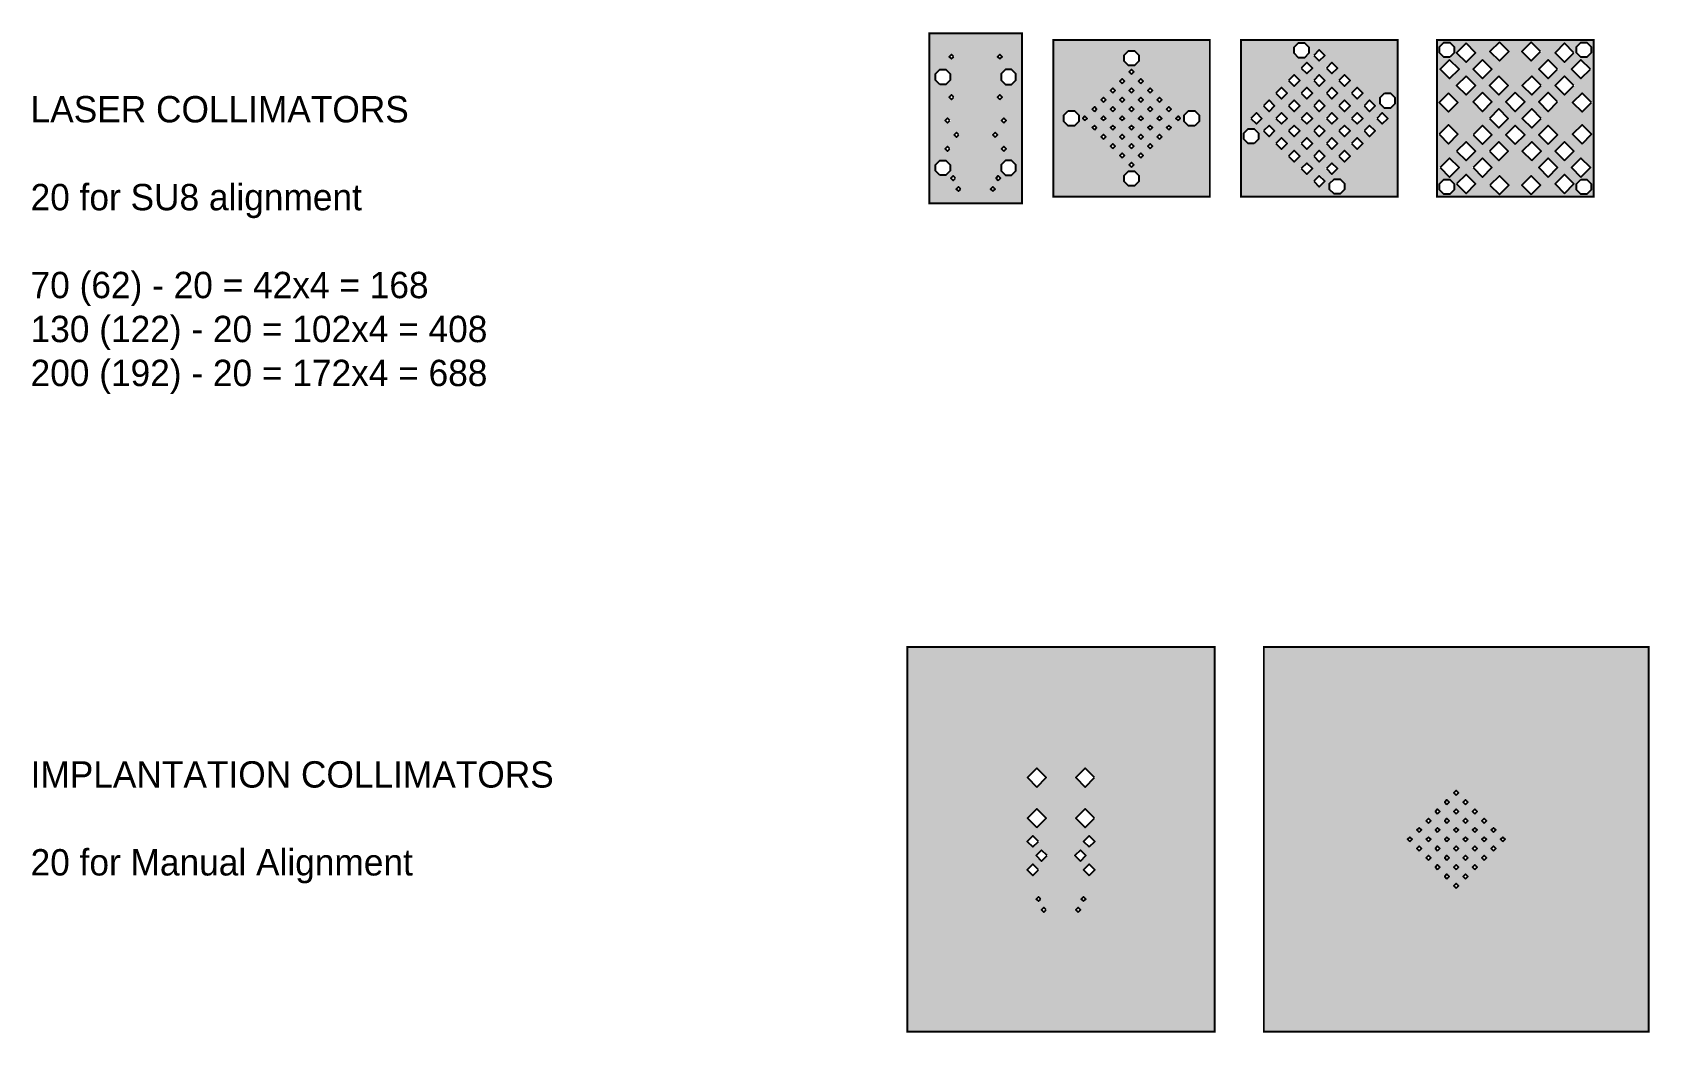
# Model space of a CAD drawing. Extents: x -11195 to 77029, y -42191 to 8336.
# Drawn here: x -11195 to 9713, y -10322 to 2612 of the extents above; entities that cross this region are included whole.
import ezdxf

# ---------------------------------------------------------------- set-up
doc = ezdxf.new("R2010")
doc.units = 13
doc.header["$MEASUREMENT"] = 0
doc.layers.get('0').update_dxf_attribs({"color": 6})
for name, color, linetype in [('L14D0 Au', 2, 'Continuous'), ('L16D0 Col', 254, 'Continuous'), ('L20D0 Key', 8, 'Continuous')]:
    doc.layers.add(name, color=color, linetype=linetype)
doc.styles.get("Standard").update_dxf_attribs({"font": 'lmmono12-regular.otf', "height": 50})

# ---------------------------------------------------------------- blocks, each defined once
blk = doc.blocks.new('SMALLPOST')
at = {"layer": 'L20D0 Key'}
blk.add_lwpolyline([(-39.799, -96.083), (-96.083, -39.799), (-96.083, 39.799), (-39.799, 96.083), (39.799, 96.083), (96.083, 39.799), (96.083, -39.799), (39.799, -96.083)], close=True, dxfattribs=at)
blk = doc.blocks.new('TC.L')
at = {"layer": 'L14D0 Au'}
h = blk.add_hatch(color=256, dxfattribs=at)
h.dxf.hatch_style = 1
h.paths.add_polyline_path([(956, 1897), (912, 1941), (868, 1897), (912, 1853)], flags=16)
h.paths.add_polyline_path([(1007, 705), (963, 749), (919, 705), (963, 661)], flags=16)
h.paths.add_polyline_path([(1007, 1073), (963, 1117), (919, 1073), (963, 1029)], flags=16)
h.paths.add_polyline_path([(956, 1373), (912, 1417), (868, 1373), (912, 1329)], flags=16)
h.paths.add_polyline_path([(894, 889), (850, 933), (806, 889), (850, 845)], flags=16)
h.paths.add_polyline_path([(866, 186), (822, 230), (778, 186), (822, 143)], flags=16)
h.paths.add_polyline_path([(936, 328), (892, 372), (849, 328), (892, 284)], flags=16)
h.paths.add_polyline_path([(288, 1941), (244, 1897), (288, 1853), (332, 1897)], flags=16)
h.paths.add_polyline_path([(237, 749), (193, 705), (237, 661), (281, 705)], flags=16)
h.paths.add_polyline_path([(237, 1117), (193, 1073), (237, 1029), (281, 1073)], flags=16)
h.paths.add_polyline_path([(288, 1417), (244, 1373), (288, 1329), (332, 1373)], flags=16)
h.paths.add_polyline_path([(350, 933), (306, 889), (350, 845), (394, 889)], flags=16)
h.paths.add_polyline_path([(378, 230), (334, 186), (378, 143), (422, 186)], flags=16)
h.paths.add_polyline_path([(308, 372), (264, 328), (308, 284), (351, 328)], flags=16)
h.paths.add_polyline_path([(1130, 416), (1130, 504), (1068, 566), (980, 566), (918, 504), (918, 416), (980, 354), (1068, 354)], flags=16)
h.paths.add_polyline_path([(132, 354), (220, 354), (282, 416), (282, 504), (220, 566), (132, 566), (70, 504), (70, 416)], flags=16)
h.paths.add_polyline_path([(1130, 1591), (1130, 1679), (1068, 1741), (980, 1741), (918, 1679), (918, 1591), (980, 1529), (1068, 1529)], flags=16)
h.paths.add_polyline_path([(132, 1529), (220, 1529), (282, 1591), (282, 1679), (220, 1741), (132, 1741), (70, 1679), (70, 1591)], flags=16)
h.paths.add_polyline_path([(1190, 2190), (1190, 10), (10, 10), (10, 2190)])
at = {"layer": 'L16D0 Col', "const_width": 25}
blk.add_lwpolyline([(0, 2200), (1200, 2200), (1200, 0), (0, 0)], close=True, dxfattribs=at)
at = {"layer": 'L16D0 Col'}
for points in [[(317, 1897), (288, 1927), (258, 1897), (288, 1868)], [(912, 1868), (942, 1897), (912, 1927), (883, 1897)], [(317, 1373), (288, 1403), (258, 1373), (288, 1343)], [(912, 1343), (942, 1373), (912, 1403), (883, 1373)], [(267, 1073), (237, 1102), (207, 1073), (237, 1043)], [(963, 1043), (993, 1073), (963, 1102), (933, 1073)], [(380, 889), (350, 919), (320, 889), (350, 859)], [(850, 859), (880, 889), (850, 919), (820, 889)], [(267, 705), (237, 735), (207, 705), (237, 675)], [(963, 675), (993, 705), (963, 735), (933, 705)], [(337, 328), (308, 357), (278, 328), (308, 298)], [(408, 186), (378, 216), (349, 186), (378, 157)], [(822, 157), (851, 186), (822, 216), (792, 186)], [(892, 298), (922, 328), (892, 357), (863, 328)]]:
    blk.add_lwpolyline(points, close=True, dxfattribs=at)
for p in [(176, 1635), (176, 460)]:
    blk.add_blockref('SMALLPOST', p)
at = {"yscale": -1, "rotation": 180}
for p in [(1024, 1635), (1024, 460)]:
    blk.add_blockref('SMALLPOST', p, dxfattribs=at)
blk = doc.blocks.new('32.70.L')
at = {"layer": 'L14D0 Au'}
h = blk.add_hatch(color=256, dxfattribs=at)
h.dxf.hatch_style = 1
h.paths.add_polyline_path([(1834, 906), (1896, 969), (1896, 1056), (1834, 1119), (1746, 1119), (1684, 1056), (1684, 969), (1746, 906)], flags=16)
h.paths.add_polyline_path([(906, 191), (969, 129), (1056, 129), (1119, 191), (1119, 279), (1056, 341), (969, 341), (906, 279)], flags=16)
h.paths.add_polyline_path([(191, 1119), (129, 1056), (129, 969), (191, 906), (279, 906), (341, 969), (341, 1056), (279, 1119)], flags=16)
h.paths.add_polyline_path([(1119, 1834), (1056, 1896), (969, 1896), (906, 1834), (906, 1746), (969, 1684), (1056, 1684), (1119, 1746)], flags=16)
h.paths.add_polyline_path([(1657, 1012), (1614, 1056), (1570, 1012), (1614, 969)], flags=16)
h.paths.add_polyline_path([(1537, 892), (1493, 936), (1449, 892), (1493, 848)], flags=16)
h.paths.add_polyline_path([(1417, 772), (1373, 816), (1329, 772), (1373, 728)], flags=16)
h.paths.add_polyline_path([(1297, 652), (1253, 696), (1209, 652), (1253, 608)], flags=16)
h.paths.add_polyline_path([(1177, 532), (1133, 576), (1089, 532), (1133, 488)], flags=16)
h.paths.add_polyline_path([(1056, 411), (1012, 455), (969, 411), (1012, 368)], flags=16)
h.paths.add_polyline_path([(1537, 1133), (1493, 1177), (1449, 1133), (1493, 1089)], flags=16)
h.paths.add_polyline_path([(1417, 1012), (1373, 1056), (1329, 1012), (1373, 969)], flags=16)
h.paths.add_polyline_path([(1297, 892), (1253, 936), (1209, 892), (1253, 848)], flags=16)
h.paths.add_polyline_path([(1177, 772), (1133, 816), (1089, 772), (1133, 728)], flags=16)
h.paths.add_polyline_path([(1056, 652), (1012, 696), (969, 652), (1012, 608)], flags=16)
h.paths.add_polyline_path([(936, 532), (892, 576), (848, 532), (892, 488)], flags=16)
h.paths.add_polyline_path([(1417, 1253), (1373, 1297), (1329, 1253), (1373, 1209)], flags=16)
h.paths.add_polyline_path([(1297, 1133), (1253, 1177), (1209, 1133), (1253, 1089)], flags=16)
h.paths.add_polyline_path([(1177, 1012), (1133, 1056), (1089, 1012), (1133, 969)], flags=16)
h.paths.add_polyline_path([(1056, 892), (1012, 936), (969, 892), (1012, 848)], flags=16)
h.paths.add_polyline_path([(936, 772), (892, 816), (848, 772), (892, 728)], flags=16)
h.paths.add_polyline_path([(816, 652), (772, 696), (728, 652), (772, 608)], flags=16)
h.paths.add_polyline_path([(1297, 1373), (1253, 1417), (1209, 1373), (1253, 1329)], flags=16)
h.paths.add_polyline_path([(1177, 1253), (1133, 1297), (1089, 1253), (1133, 1209)], flags=16)
h.paths.add_polyline_path([(1056, 1133), (1012, 1177), (969, 1133), (1012, 1089)], flags=16)
h.paths.add_polyline_path([(936, 1012), (892, 1056), (848, 1012), (892, 969)], flags=16)
h.paths.add_polyline_path([(816, 892), (772, 936), (728, 892), (772, 848)], flags=16)
h.paths.add_polyline_path([(696, 772), (652, 816), (608, 772), (652, 728)], flags=16)
h.paths.add_polyline_path([(1177, 1493), (1133, 1537), (1089, 1493), (1133, 1449)], flags=16)
h.paths.add_polyline_path([(1056, 1373), (1012, 1417), (969, 1373), (1012, 1329)], flags=16)
h.paths.add_polyline_path([(936, 1253), (892, 1297), (848, 1253), (892, 1209)], flags=16)
h.paths.add_polyline_path([(816, 1133), (772, 1177), (728, 1133), (772, 1089)], flags=16)
h.paths.add_polyline_path([(696, 1012), (652, 1056), (608, 1012), (652, 969)], flags=16)
h.paths.add_polyline_path([(576, 892), (532, 936), (488, 892), (532, 848)], flags=16)
h.paths.add_polyline_path([(1056, 1614), (1012, 1657), (969, 1614), (1012, 1570)], flags=16)
h.paths.add_polyline_path([(936, 1493), (892, 1537), (848, 1493), (892, 1449)], flags=16)
h.paths.add_polyline_path([(816, 1373), (772, 1417), (728, 1373), (772, 1329)], flags=16)
h.paths.add_polyline_path([(696, 1253), (652, 1297), (608, 1253), (652, 1209)], flags=16)
h.paths.add_polyline_path([(576, 1133), (532, 1177), (488, 1133), (532, 1089)], flags=16)
h.paths.add_polyline_path([(455, 1012), (411, 1056), (368, 1012), (411, 969)], flags=16)
h.paths.add_polyline_path([(10, 10), (10, 2015), (2015, 2015), (2015, 10)])
at = {"layer": 'L16D0 Col', "const_width": 25}
blk.add_lwpolyline([(2025, 0), (0, 0), (0, 2025), (2025, 2025)], close=True, dxfattribs=at)
at = {"layer": 'L16D0 Col'}
for points in [[(892, 1464), (922, 1493), (892, 1523), (863, 1493)], [(1012, 1584), (1042, 1614), (1012, 1643), (983, 1614)], [(1133, 1464), (1162, 1493), (1133, 1523), (1103, 1493)], [(652, 1223), (682, 1253), (652, 1283), (622, 1253)], [(772, 1343), (802, 1373), (772, 1403), (742, 1373)], [(892, 1223), (922, 1253), (892, 1283), (863, 1253)], [(1012, 1343), (1042, 1373), (1012, 1403), (983, 1373)], [(1133, 1223), (1162, 1253), (1133, 1283), (1103, 1253)], [(1253, 1343), (1283, 1373), (1253, 1403), (1223, 1373)], [(1373, 1223), (1403, 1253), (1373, 1283), (1343, 1253)], [(532, 1103), (561, 1133), (532, 1162), (502, 1133)], [(772, 1103), (802, 1133), (772, 1162), (742, 1133)], [(1012, 1103), (1042, 1133), (1012, 1162), (983, 1133)], [(1253, 1103), (1283, 1133), (1253, 1162), (1223, 1133)], [(1493, 1103), (1523, 1133), (1493, 1162), (1464, 1133)], [(411, 983), (441, 1012), (411, 1042), (382, 1012)], [(532, 863), (561, 892), (532, 922), (502, 892)], [(652, 983), (682, 1012), (652, 1042), (622, 1012)], [(772, 863), (802, 892), (772, 922), (742, 892)], [(892, 983), (922, 1012), (892, 1042), (863, 1012)], [(1012, 863), (1042, 892), (1012, 922), (983, 892)], [(1133, 983), (1162, 1012), (1133, 1042), (1103, 1012)], [(1253, 863), (1283, 892), (1253, 922), (1223, 892)], [(1373, 983), (1403, 1012), (1373, 1042), (1343, 1012)], [(1493, 863), (1523, 892), (1493, 922), (1464, 892)], [(1614, 983), (1643, 1012), (1614, 1042), (1584, 1012)], [(652, 742), (682, 772), (652, 802), (622, 772)], [(772, 622), (802, 652), (772, 682), (742, 652)], [(892, 742), (922, 772), (892, 802), (863, 772)], [(1012, 622), (1042, 652), (1012, 682), (983, 652)], [(1133, 742), (1162, 772), (1133, 802), (1103, 772)], [(1253, 622), (1283, 652), (1253, 682), (1223, 652)], [(1373, 742), (1403, 772), (1373, 802), (1343, 772)], [(892, 502), (922, 532), (892, 561), (863, 532)], [(1012, 382), (1042, 411), (1012, 441), (983, 411)], [(1133, 502), (1162, 532), (1133, 561), (1103, 532)]]:
    blk.add_lwpolyline(points, close=True, dxfattribs=at)
at = {"xscale": -1, "yscale": -1}
for p, rotation in [((1012, 1790), 315.0000000000002), ((235, 1012), 45.00000000000016), ((1790, 1012), 225.0000000000001), ((1012, 235), 135.0000000000002)]:
    blk.add_blockref('SMALLPOST', p, dxfattribs=dict(at, rotation=rotation))
blk = doc.blocks.new('32.130.L')
at = {"layer": 'L14D0 Au'}
h = blk.add_hatch(color=256, dxfattribs=at)
h.dxf.hatch_style = 1
h.paths.add_polyline_path([(176, 676), (238, 739), (238, 826), (176, 889), (88, 889), (26, 826), (26, 739), (88, 676)], flags=16)
h.paths.add_polyline_path([(676, 1849), (739, 1787), (826, 1787), (889, 1849), (889, 1937), (826, 1999), (739, 1999), (676, 1937)], flags=16)
h.paths.add_polyline_path([(1849, 1349), (1787, 1286), (1787, 1199), (1849, 1136), (1937, 1136), (1999, 1199), (1999, 1286), (1937, 1349)], flags=16)
h.paths.add_polyline_path([(1349, 176), (1286, 238), (1199, 238), (1136, 176), (1136, 88), (1199, 26), (1286, 26), (1349, 88)], flags=16)
h.paths.add_polyline_path([(1826, 926), (1912, 1012), (1826, 1099), (1739, 1012)], flags=16)
h.paths.add_polyline_path([(1663, 764), (1749, 850), (1663, 936), (1577, 850)], flags=16)
h.paths.add_polyline_path([(1500, 601), (1587, 687), (1500, 773), (1414, 687)], flags=16)
h.paths.add_polyline_path([(1338, 438), (1424, 525), (1338, 611), (1252, 525)], flags=16)
h.paths.add_polyline_path([(1175, 276), (1261, 362), (1175, 448), (1089, 362)], flags=16)
h.paths.add_polyline_path([(1012, 113), (1099, 199), (1012, 286), (926, 199)], flags=16)
h.paths.add_polyline_path([(1663, 1089), (1749, 1175), (1663, 1261), (1577, 1175)], flags=16)
h.paths.add_polyline_path([(1500, 926), (1587, 1012), (1500, 1099), (1414, 1012)], flags=16)
h.paths.add_polyline_path([(1338, 764), (1424, 850), (1338, 936), (1252, 850)], flags=16)
h.paths.add_polyline_path([(1175, 601), (1261, 687), (1175, 773), (1089, 687)], flags=16)
h.paths.add_polyline_path([(1012, 438), (1099, 525), (1012, 611), (926, 525)], flags=16)
h.paths.add_polyline_path([(850, 276), (936, 362), (850, 448), (764, 362)], flags=16)
h.paths.add_polyline_path([(1500, 1252), (1587, 1338), (1500, 1424), (1414, 1338)], flags=16)
h.paths.add_polyline_path([(1338, 1089), (1424, 1175), (1338, 1261), (1252, 1175)], flags=16)
h.paths.add_polyline_path([(1175, 926), (1261, 1012), (1175, 1099), (1089, 1012)], flags=16)
h.paths.add_polyline_path([(1012, 764), (1099, 850), (1012, 936), (926, 850)], flags=16)
h.paths.add_polyline_path([(850, 601), (936, 687), (850, 773), (764, 687)], flags=16)
h.paths.add_polyline_path([(687, 438), (773, 525), (687, 611), (601, 525)], flags=16)
h.paths.add_polyline_path([(1338, 1414), (1424, 1500), (1338, 1587), (1252, 1500)], flags=16)
h.paths.add_polyline_path([(1175, 1252), (1261, 1338), (1175, 1424), (1089, 1338)], flags=16)
h.paths.add_polyline_path([(1012, 1089), (1099, 1175), (1012, 1261), (926, 1175)], flags=16)
h.paths.add_polyline_path([(850, 926), (936, 1012), (850, 1099), (764, 1012)], flags=16)
h.paths.add_polyline_path([(687, 764), (773, 850), (687, 936), (601, 850)], flags=16)
h.paths.add_polyline_path([(525, 601), (611, 687), (525, 773), (438, 687)], flags=16)
h.paths.add_polyline_path([(1175, 1577), (1261, 1663), (1175, 1749), (1089, 1663)], flags=16)
h.paths.add_polyline_path([(1012, 1414), (1099, 1500), (1012, 1587), (926, 1500)], flags=16)
h.paths.add_polyline_path([(850, 1252), (936, 1338), (850, 1424), (764, 1338)], flags=16)
h.paths.add_polyline_path([(687, 1089), (773, 1175), (687, 1261), (601, 1175)], flags=16)
h.paths.add_polyline_path([(525, 926), (611, 1012), (525, 1099), (438, 1012)], flags=16)
h.paths.add_polyline_path([(362, 764), (448, 850), (362, 936), (276, 850)], flags=16)
h.paths.add_polyline_path([(1012, 1739), (1099, 1826), (1012, 1912), (926, 1826)], flags=16)
h.paths.add_polyline_path([(850, 1577), (936, 1663), (850, 1749), (764, 1663)], flags=16)
h.paths.add_polyline_path([(687, 1414), (773, 1500), (687, 1587), (601, 1500)], flags=16)
h.paths.add_polyline_path([(525, 1252), (611, 1338), (525, 1424), (438, 1338)], flags=16)
h.paths.add_polyline_path([(362, 1089), (448, 1175), (362, 1261), (276, 1175)], flags=16)
h.paths.add_polyline_path([(199, 926), (286, 1012), (199, 1099), (113, 1012)], flags=16)
h.paths.add_polyline_path([(10, 10), (10, 2015), (2015, 2015), (2015, 10)])
at = {"layer": 'L16D0 Col', "const_width": 25}
blk.add_lwpolyline([(2025, 0), (0, 0), (0, 2025), (2025, 2025)], close=True, dxfattribs=at)
at = {"layer": 'L16D0 Col'}
for points in [[(940, 1826), (1012, 1754), (1085, 1826), (1012, 1898)], [(778, 1663), (850, 1591), (922, 1663), (850, 1735)], [(1103, 1663), (1175, 1591), (1247, 1663), (1175, 1735)], [(615, 1500), (687, 1428), (759, 1500), (687, 1573)], [(940, 1500), (1012, 1428), (1085, 1500), (1012, 1573)], [(1266, 1500), (1338, 1428), (1410, 1500), (1338, 1573)], [(452, 1338), (525, 1266), (597, 1338), (525, 1410)], [(778, 1338), (850, 1266), (922, 1338), (850, 1410)], [(1103, 1338), (1175, 1266), (1247, 1338), (1175, 1410)], [(1428, 1338), (1500, 1266), (1573, 1338), (1500, 1410)], [(127, 1012), (199, 940), (271, 1012), (199, 1085)], [(290, 1175), (362, 1103), (434, 1175), (362, 1247)], [(452, 1012), (525, 940), (597, 1012), (525, 1085)], [(615, 1175), (687, 1103), (759, 1175), (687, 1247)], [(778, 1012), (850, 940), (922, 1012), (850, 1085)], [(940, 1175), (1012, 1103), (1085, 1175), (1012, 1247)], [(1103, 1012), (1175, 940), (1247, 1012), (1175, 1085)], [(1266, 1175), (1338, 1103), (1410, 1175), (1338, 1247)], [(1428, 1012), (1500, 940), (1573, 1012), (1500, 1085)], [(1591, 1175), (1663, 1103), (1735, 1175), (1663, 1247)], [(1754, 1012), (1826, 940), (1898, 1012), (1826, 1085)], [(290, 850), (362, 778), (434, 850), (362, 922)], [(615, 850), (687, 778), (759, 850), (687, 922)], [(940, 850), (1012, 778), (1085, 850), (1012, 922)], [(1266, 850), (1338, 778), (1410, 850), (1338, 922)], [(1591, 850), (1663, 778), (1735, 850), (1663, 922)], [(452, 687), (525, 615), (597, 687), (525, 759)], [(778, 687), (850, 615), (922, 687), (850, 759)], [(1103, 687), (1175, 615), (1247, 687), (1175, 759)], [(1428, 687), (1500, 615), (1573, 687), (1500, 759)], [(615, 525), (687, 452), (759, 525), (687, 597)], [(778, 362), (850, 290), (922, 362), (850, 434)], [(940, 525), (1012, 452), (1085, 525), (1012, 597)], [(1103, 362), (1175, 290), (1247, 362), (1175, 434)], [(1266, 525), (1338, 452), (1410, 525), (1338, 597)], [(940, 199), (1012, 127), (1085, 199), (1012, 271)]]:
    blk.add_lwpolyline(points, close=True, dxfattribs=at)
at = {"xscale": -1, "yscale": -1}
for p, rotation in [((782, 1893), 135.0000000000002), ((1893, 1242), 45.00000000000016), ((132, 782), 225.0000000000001), ((1242, 132), 315.0000000000002)]:
    blk.add_blockref('SMALLPOST', p, dxfattribs=dict(at, rotation=rotation))
blk = doc.blocks.new('32.200.L')
at = {"layer": 'L14D0 Au'}
h = blk.add_hatch(color=256, dxfattribs=at)
h.dxf.hatch_style = 1
h.paths.add_polyline_path([(171, 1791), (234, 1854), (234, 1941), (171, 2004), (84, 2004), (21, 1941), (21, 1854), (84, 1791)], flags=16)
h.paths.add_polyline_path([(1791, 1854), (1854, 1791), (1941, 1791), (2004, 1854), (2004, 1941), (1941, 2004), (1854, 2004), (1791, 1941)], flags=16)
h.paths.add_polyline_path([(1854, 234), (1791, 171), (1791, 84), (1854, 21), (1941, 21), (2004, 84), (2004, 171), (1941, 234)], flags=16)
h.paths.add_polyline_path([(234, 171), (171, 234), (84, 234), (21, 171), (21, 84), (84, 21), (171, 21), (234, 84)], flags=16)
h.paths.add_polyline_path([(877, 1225), (1012, 1089), (1148, 1225), (1012, 1360)], flags=16)
h.paths.add_polyline_path([(452, 1225), (588, 1089), (724, 1225), (588, 1360)], flags=16)
h.paths.add_polyline_path([(665, 1437), (800, 1301), (936, 1437), (800, 1573)], flags=16)
h.paths.add_polyline_path([(671, 1876), (807, 1740), (942, 1876), (807, 2012)], flags=16)
h.paths.add_polyline_path([(452, 1649), (588, 1513), (724, 1649), (588, 1785)], flags=16)
h.paths.add_polyline_path([(240, 1437), (376, 1301), (512, 1437), (376, 1573)], flags=16)
h.paths.add_polyline_path([(13, 1218), (149, 1083), (285, 1218), (149, 1354)], flags=16)
h.paths.add_polyline_path([(28, 1649), (164, 1513), (300, 1649), (164, 1785)], flags=16)
h.paths.add_polyline_path([(240, 1861), (376, 1725), (512, 1861), (376, 1997)], flags=16)
h.paths.add_polyline_path([(1225, 1148), (1089, 1012), (1225, 877), (1360, 1012)], flags=16)
h.paths.add_polyline_path([(1225, 1573), (1089, 1437), (1225, 1301), (1360, 1437)], flags=16)
h.paths.add_polyline_path([(1437, 1360), (1301, 1225), (1437, 1089), (1573, 1225)], flags=16)
h.paths.add_polyline_path([(1876, 1354), (1740, 1218), (1876, 1083), (2012, 1218)], flags=16)
h.paths.add_polyline_path([(1649, 1573), (1513, 1437), (1649, 1301), (1785, 1437)], flags=16)
h.paths.add_polyline_path([(1437, 1785), (1301, 1649), (1437, 1513), (1573, 1649)], flags=16)
h.paths.add_polyline_path([(1218, 2012), (1083, 1876), (1218, 1740), (1354, 1876)], flags=16)
h.paths.add_polyline_path([(1649, 1997), (1513, 1861), (1649, 1725), (1785, 1861)], flags=16)
h.paths.add_polyline_path([(1861, 1785), (1725, 1649), (1861, 1513), (1997, 1649)], flags=16)
h.paths.add_polyline_path([(1148, 800), (1012, 936), (877, 800), (1012, 665)], flags=16)
h.paths.add_polyline_path([(1573, 800), (1437, 936), (1301, 800), (1437, 665)], flags=16)
h.paths.add_polyline_path([(1360, 588), (1225, 724), (1089, 588), (1225, 452)], flags=16)
h.paths.add_polyline_path([(1354, 149), (1218, 285), (1083, 149), (1218, 13)], flags=16)
h.paths.add_polyline_path([(1573, 376), (1437, 512), (1301, 376), (1437, 240)], flags=16)
h.paths.add_polyline_path([(1785, 588), (1649, 724), (1513, 588), (1649, 452)], flags=16)
h.paths.add_polyline_path([(2012, 807), (1876, 942), (1740, 807), (1876, 671)], flags=16)
h.paths.add_polyline_path([(1997, 376), (1861, 512), (1725, 376), (1861, 240)], flags=16)
h.paths.add_polyline_path([(1785, 164), (1649, 300), (1513, 164), (1649, 28)], flags=16)
h.paths.add_polyline_path([(800, 877), (936, 1012), (800, 1148), (665, 1012)], flags=16)
h.paths.add_polyline_path([(800, 452), (936, 588), (800, 724), (665, 588)], flags=16)
h.paths.add_polyline_path([(588, 665), (724, 800), (588, 936), (452, 800)], flags=16)
h.paths.add_polyline_path([(149, 671), (285, 807), (149, 942), (13, 807)], flags=16)
h.paths.add_polyline_path([(376, 452), (512, 588), (376, 724), (240, 588)], flags=16)
h.paths.add_polyline_path([(588, 240), (724, 376), (588, 512), (452, 376)], flags=16)
h.paths.add_polyline_path([(807, 13), (942, 149), (807, 285), (671, 149)], flags=16)
h.paths.add_polyline_path([(376, 28), (512, 164), (376, 300), (240, 164)], flags=16)
h.paths.add_polyline_path([(164, 240), (300, 376), (164, 512), (28, 376)], flags=16)
h.paths.add_polyline_path([(10, 10), (10, 2015), (2015, 2015), (2015, 10)])
at = {"layer": 'L16D0 Col', "const_width": 25}
blk.add_lwpolyline([(2025, 0), (0, 0), (0, 2025), (2025, 2025)], close=True, dxfattribs=at)
at = {"layer": 'L16D0 Col'}
for points in [[(376, 1983), (254, 1861), (376, 1739), (498, 1861)], [(807, 1998), (685, 1876), (807, 1754), (928, 1876)], [(1340, 1876), (1218, 1998), (1097, 1876), (1218, 1754)], [(1771, 1861), (1649, 1983), (1527, 1861), (1649, 1739)], [(164, 1771), (42, 1649), (164, 1527), (286, 1649)], [(588, 1771), (467, 1649), (588, 1527), (710, 1649)], [(1558, 1649), (1437, 1771), (1315, 1649), (1437, 1527)], [(1983, 1649), (1861, 1771), (1739, 1649), (1861, 1527)], [(376, 1558), (254, 1437), (376, 1315), (498, 1437)], [(800, 1558), (679, 1437), (800, 1315), (922, 1437)], [(1346, 1437), (1225, 1558), (1103, 1437), (1225, 1315)], [(1771, 1437), (1649, 1558), (1527, 1437), (1649, 1315)], [(149, 1340), (27, 1218), (149, 1097), (271, 1218)], [(588, 1346), (467, 1225), (588, 1103), (710, 1225)], [(1012, 1346), (891, 1225), (1012, 1103), (1134, 1225)], [(1558, 1225), (1437, 1346), (1315, 1225), (1437, 1103)], [(1998, 1218), (1876, 1340), (1754, 1218), (1876, 1097)], [(679, 1012), (800, 891), (922, 1012), (800, 1134)], [(1346, 1012), (1225, 1134), (1103, 1012), (1225, 891)], [(27, 807), (149, 685), (271, 807), (149, 928)], [(467, 800), (588, 679), (710, 800), (588, 922)], [(1012, 679), (1134, 800), (1012, 922), (891, 800)], [(1437, 679), (1558, 800), (1437, 922), (1315, 800)], [(1876, 685), (1998, 807), (1876, 928), (1754, 807)], [(254, 588), (376, 467), (498, 588), (376, 710)], [(679, 588), (800, 467), (922, 588), (800, 710)], [(1225, 467), (1346, 588), (1225, 710), (1103, 588)], [(1649, 467), (1771, 588), (1649, 710), (1527, 588)], [(42, 376), (164, 254), (286, 376), (164, 498)], [(467, 376), (588, 254), (710, 376), (588, 498)], [(1437, 254), (1558, 376), (1437, 498), (1315, 376)], [(1861, 254), (1983, 376), (1861, 498), (1739, 376)], [(254, 164), (376, 42), (498, 164), (376, 286)], [(685, 149), (807, 27), (928, 149), (807, 271)], [(1218, 27), (1340, 149), (1218, 271), (1097, 149)], [(1649, 42), (1771, 164), (1649, 286), (1527, 164)]]:
    blk.add_lwpolyline(points, close=True, dxfattribs=at)
at = {"xscale": -1, "yscale": -1}
for p, rotation in [((127, 1898), 225.0000000000001), ((1898, 1898), 135.0000000000002), ((127, 127), 315.0000000000002), ((1898, 127), 45.00000000000016)]:
    blk.add_blockref('SMALLPOST', p, dxfattribs=dict(at, rotation=rotation))
blk = doc.blocks.new('TC.I')
at = {"layer": 'L14D0 Au'}
h = blk.add_hatch(color=256, dxfattribs=at)
h.dxf.hatch_style = 1
h.paths.add_polyline_path([(1811, 2760), (1675, 2896), (1540, 2760), (1675, 2625)], flags=16)
h.paths.add_polyline_path([(1811, 3285), (1675, 3421), (1540, 3285), (1675, 3149)], flags=16)
h.paths.add_polyline_path([(2300, 2896), (2164, 2760), (2300, 2625), (2435, 2760)], flags=16)
h.paths.add_polyline_path([(2300, 3421), (2164, 3285), (2300, 3149), (2435, 3285)], flags=16)
h.paths.add_polyline_path([(1737, 2363), (1651, 2276), (1737, 2190), (1824, 2276)], flags=16)
h.paths.add_polyline_path([(1624, 2547), (1538, 2460), (1624, 2374), (1711, 2460)], flags=16)
h.paths.add_polyline_path([(1624, 2179), (1538, 2093), (1624, 2006), (1711, 2093)], flags=16)
h.paths.add_polyline_path([(2324, 2276), (2238, 2363), (2151, 2276), (2238, 2190)], flags=16)
h.paths.add_polyline_path([(2437, 2460), (2351, 2547), (2264, 2460), (2351, 2374)], flags=16)
h.paths.add_polyline_path([(2437, 2093), (2351, 2179), (2264, 2093), (2351, 2006)], flags=16)
h.paths.add_polyline_path([(2253, 1574), (2209, 1618), (2165, 1574), (2209, 1530)], flags=16)
h.paths.add_polyline_path([(2324, 1715), (2280, 1759), (2236, 1715), (2280, 1671)], flags=16)
h.paths.add_polyline_path([(1766, 1618), (1722, 1574), (1766, 1530), (1810, 1574)], flags=16)
h.paths.add_polyline_path([(1695, 1759), (1651, 1715), (1695, 1671), (1739, 1715)], flags=16)
h.paths.add_polyline_path([(3965, 4965), (3965, 10), (10, 10), (10, 4965)])
at = {"layer": 'L16D0 Col', "linetype": 'Continuous', "const_width": 25}
blk.add_lwpolyline([(0, 4975), (3975, 4975), (3975, 0), (0, 0)], close=True, dxfattribs=at)
at = {"layer": 'L16D0 Col'}
for points in [[(1675, 3163), (1797, 3285), (1675, 3406), (1554, 3285)], [(2421, 3285), (2300, 3406), (2178, 3285), (2300, 3163)], [(1675, 2639), (1797, 2760), (1675, 2882), (1554, 2760)], [(2421, 2760), (2300, 2882), (2178, 2760), (2300, 2639)], [(1696, 2460), (1624, 2532), (1552, 2460), (1624, 2388)], [(2351, 2388), (2423, 2460), (2351, 2532), (2279, 2460)], [(1810, 2276), (1737, 2349), (1665, 2276), (1737, 2204)], [(2238, 2204), (2310, 2276), (2238, 2349), (2165, 2276)], [(1696, 2093), (1624, 2165), (1552, 2093), (1624, 2020)], [(2351, 2020), (2423, 2093), (2351, 2165), (2279, 2093)], [(1725, 1715), (1695, 1745), (1665, 1715), (1695, 1686)], [(2280, 1686), (2310, 1715), (2280, 1745), (2250, 1715)], [(1795, 1574), (1766, 1604), (1736, 1574), (1766, 1544)], [(2209, 1544), (2239, 1574), (2209, 1604), (2180, 1574)]]:
    blk.add_lwpolyline(points, close=True, dxfattribs=at)
blk = doc.blocks.new('32.70.I')
at = {"layer": 'L14D0 Au'}
h = blk.add_hatch(color=256, dxfattribs=at)
h.dxf.hatch_style = 1
h.paths.add_polyline_path([(3132, 2487), (3089, 2531), (3045, 2487), (3089, 2444)], flags=16)
h.paths.add_polyline_path([(3012, 2367), (2968, 2411), (2924, 2367), (2968, 2323)], flags=16)
h.paths.add_polyline_path([(2892, 2247), (2848, 2291), (2804, 2247), (2848, 2203)], flags=16)
h.paths.add_polyline_path([(2772, 2127), (2728, 2171), (2684, 2127), (2728, 2083)], flags=16)
h.paths.add_polyline_path([(2652, 2007), (2608, 2051), (2564, 2007), (2608, 1963)], flags=16)
h.paths.add_polyline_path([(2531, 1886), (2487, 1930), (2444, 1886), (2487, 1843)], flags=16)
h.paths.add_polyline_path([(3012, 2608), (2968, 2652), (2924, 2608), (2968, 2564)], flags=16)
h.paths.add_polyline_path([(2892, 2487), (2848, 2531), (2804, 2487), (2848, 2444)], flags=16)
h.paths.add_polyline_path([(2772, 2367), (2728, 2411), (2684, 2367), (2728, 2323)], flags=16)
h.paths.add_polyline_path([(2652, 2247), (2608, 2291), (2564, 2247), (2608, 2203)], flags=16)
h.paths.add_polyline_path([(2531, 2127), (2487, 2171), (2444, 2127), (2487, 2083)], flags=16)
h.paths.add_polyline_path([(2411, 2007), (2367, 2051), (2323, 2007), (2367, 1963)], flags=16)
h.paths.add_polyline_path([(2892, 2728), (2848, 2772), (2804, 2728), (2848, 2684)], flags=16)
h.paths.add_polyline_path([(2772, 2608), (2728, 2652), (2684, 2608), (2728, 2564)], flags=16)
h.paths.add_polyline_path([(2652, 2487), (2608, 2531), (2564, 2487), (2608, 2444)], flags=16)
h.paths.add_polyline_path([(2531, 2367), (2487, 2411), (2444, 2367), (2487, 2323)], flags=16)
h.paths.add_polyline_path([(2411, 2247), (2367, 2291), (2323, 2247), (2367, 2203)], flags=16)
h.paths.add_polyline_path([(2291, 2127), (2247, 2171), (2203, 2127), (2247, 2083)], flags=16)
h.paths.add_polyline_path([(2772, 2848), (2728, 2892), (2684, 2848), (2728, 2804)], flags=16)
h.paths.add_polyline_path([(2652, 2728), (2608, 2772), (2564, 2728), (2608, 2684)], flags=16)
h.paths.add_polyline_path([(2531, 2608), (2487, 2652), (2444, 2608), (2487, 2564)], flags=16)
h.paths.add_polyline_path([(2411, 2487), (2367, 2531), (2323, 2487), (2367, 2444)], flags=16)
h.paths.add_polyline_path([(2291, 2367), (2247, 2411), (2203, 2367), (2247, 2323)], flags=16)
h.paths.add_polyline_path([(2171, 2247), (2127, 2291), (2083, 2247), (2127, 2203)], flags=16)
h.paths.add_polyline_path([(2652, 2968), (2608, 3012), (2564, 2968), (2608, 2924)], flags=16)
h.paths.add_polyline_path([(2531, 2848), (2487, 2892), (2444, 2848), (2487, 2804)], flags=16)
h.paths.add_polyline_path([(2411, 2728), (2367, 2772), (2323, 2728), (2367, 2684)], flags=16)
h.paths.add_polyline_path([(2291, 2608), (2247, 2652), (2203, 2608), (2247, 2564)], flags=16)
h.paths.add_polyline_path([(2171, 2487), (2127, 2531), (2083, 2487), (2127, 2444)], flags=16)
h.paths.add_polyline_path([(2051, 2367), (2007, 2411), (1963, 2367), (2007, 2323)], flags=16)
h.paths.add_polyline_path([(2531, 3089), (2487, 3132), (2444, 3089), (2487, 3045)], flags=16)
h.paths.add_polyline_path([(2411, 2968), (2367, 3012), (2323, 2968), (2367, 2924)], flags=16)
h.paths.add_polyline_path([(2291, 2848), (2247, 2892), (2203, 2848), (2247, 2804)], flags=16)
h.paths.add_polyline_path([(2171, 2728), (2127, 2772), (2083, 2728), (2127, 2684)], flags=16)
h.paths.add_polyline_path([(2051, 2608), (2007, 2652), (1963, 2608), (2007, 2564)], flags=16)
h.paths.add_polyline_path([(1930, 2487), (1886, 2531), (1843, 2487), (1886, 2444)], flags=16)
h.paths.add_polyline_path([(10, 10), (10, 4965), (4965, 4965), (4965, 10)])
at = {"layer": 'L16D0 Col', "const_width": 25}
blk.add_lwpolyline([(4975, 0), (0, 0), (0, 4975), (4975, 4975)], close=True, dxfattribs=at)
at = {"layer": 'L16D0 Col'}
for points in [[(2367, 2939), (2397, 2968), (2367, 2998), (2338, 2968)], [(2487, 3059), (2517, 3089), (2487, 3118), (2458, 3089)], [(2608, 2939), (2637, 2968), (2608, 2998), (2578, 2968)], [(2127, 2698), (2157, 2728), (2127, 2758), (2097, 2728)], [(2247, 2818), (2277, 2848), (2247, 2878), (2217, 2848)], [(2367, 2698), (2397, 2728), (2367, 2758), (2338, 2728)], [(2487, 2818), (2517, 2848), (2487, 2878), (2458, 2848)], [(2608, 2698), (2637, 2728), (2608, 2758), (2578, 2728)], [(2728, 2818), (2758, 2848), (2728, 2878), (2698, 2848)], [(2848, 2698), (2878, 2728), (2848, 2758), (2818, 2728)], [(1886, 2458), (1916, 2487), (1886, 2517), (1857, 2487)], [(2007, 2578), (2036, 2608), (2007, 2637), (1977, 2608)], [(2127, 2458), (2157, 2487), (2127, 2517), (2097, 2487)], [(2247, 2578), (2277, 2608), (2247, 2637), (2217, 2608)], [(2367, 2458), (2397, 2487), (2367, 2517), (2338, 2487)], [(2487, 2578), (2517, 2608), (2487, 2637), (2458, 2608)], [(2608, 2458), (2637, 2487), (2608, 2517), (2578, 2487)], [(2728, 2578), (2758, 2608), (2728, 2637), (2698, 2608)], [(2848, 2458), (2878, 2487), (2848, 2517), (2818, 2487)], [(2968, 2578), (2998, 2608), (2968, 2637), (2939, 2608)], [(3089, 2458), (3118, 2487), (3089, 2517), (3059, 2487)], [(2007, 2338), (2036, 2367), (2007, 2397), (1977, 2367)], [(2247, 2338), (2277, 2367), (2247, 2397), (2217, 2367)], [(2487, 2338), (2517, 2367), (2487, 2397), (2458, 2367)], [(2728, 2338), (2758, 2367), (2728, 2397), (2698, 2367)], [(2968, 2338), (2998, 2367), (2968, 2397), (2939, 2367)], [(2127, 2217), (2157, 2247), (2127, 2277), (2097, 2247)], [(2247, 2097), (2277, 2127), (2247, 2157), (2217, 2127)], [(2367, 2217), (2397, 2247), (2367, 2277), (2338, 2247)], [(2487, 2097), (2517, 2127), (2487, 2157), (2458, 2127)], [(2608, 2217), (2637, 2247), (2608, 2277), (2578, 2247)], [(2728, 2097), (2758, 2127), (2728, 2157), (2698, 2127)], [(2848, 2217), (2878, 2247), (2848, 2277), (2818, 2247)], [(2367, 1977), (2397, 2007), (2367, 2036), (2338, 2007)], [(2487, 1857), (2517, 1886), (2487, 1916), (2458, 1886)], [(2608, 1977), (2637, 2007), (2608, 2036), (2578, 2007)]]:
    blk.add_lwpolyline(points, close=True, dxfattribs=at)

msp = doc.modelspace()

# ---------------------------------------------------------------- block references
at = {"layer": 'L14D0 Au'}
for name, p in [('TC.L', (400, 400)), ('32.70.L', (2002, 488)), ('32.70.L', (2002, 488)), ('32.130.L', (4430, 488)), ('32.200.L', (6963, 488)), ('TC.I', (115, -10309)), ('32.70.I', (4725, -10309))]:
    msp.add_blockref(name, p, dxfattribs=at)

# ---------------------------------------------------------------- texts
at = {"char_height": 340.92, "attachment_point": 1}
for s, insert, width in [('LASER COLLIMATORS\\P\\P20 for SU8 alignment\\P\\P70 (62) - 20 = 42x4 = 168\\P130 (122) - 20 = 102x4 = 408\\P200 (192) - 20 = 172x4 = 688', (-11218, 1789), 9913.45), ('IMPLANTATION COLLIMATORS\\P\\P20 for Manual Alignment', (-11218, -6812), 10000.13)]:
    msp.add_mtext(s, dxfattribs=dict(at, insert=insert, width=width))

doc.saveas('drawing.dxf')
